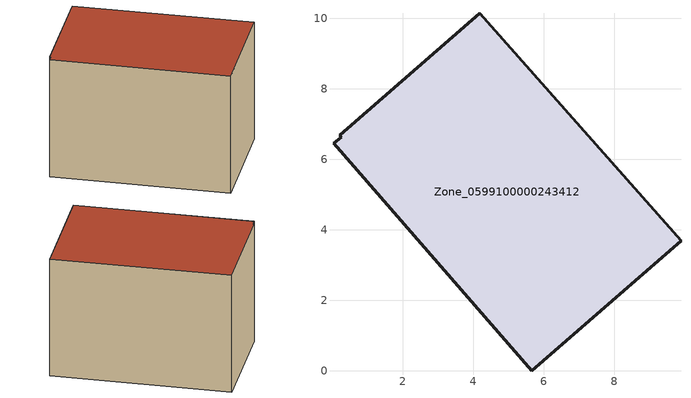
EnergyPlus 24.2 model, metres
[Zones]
Zone_0599100000243412
 floor ground (C_G): 0.25,6.62 0.21,6.67 4.19,10.14 9.9,3.68 5.67,0 0.04,6.45 z0
 wall outside (C_F): 5.67,0 9.9,3.68 4.19,10.14 0.21,6.67 0.25,6.62 0.04,6.45 5.67,0 z0:6.09
 roof outside (C_R): 0.25,6.62 0.04,6.45 5.67,0 9.9,3.68 4.19,10.14 0.21,6.67 z6.09
[BUILDING]
Pand.0599100000243412: North Axis=0; Terrain=City; Loads Convergence Tolerance Value=0.04; Temperature Convergence Tolerance Value=0.4; Solar Distribution=FullExterior; Maximum Number of Warmup Days=25; Minimum Number of Warmup Days=1
[Site:Location]
Rotterdam.The.Hague.AP_ZH_NLD Design_Conditions: Latitude=51.96; Longitude=4.45; Time Zone=1; Elevation=-4.5
[SITE:GROUNDTEMPERATURE:BUILDINGSURFACE]
18, 18, 18, 18, 18, 18, 18, 18, 18, 18, 18, 18
[MATERIAL] Thermal Absorptance=0.9; Solar Absorptance=0.7; Visible Absorptance=0.7
Name | Roughness | Thickness | Conductivity | Density | Specific Heat
G.TI.1946 | MediumSmooth | 0.15 | 1 | 540 | 1210
F.TI.1946 | Rough | 0.3 | 0.857143 | 1920 | 840
R.TI.1946 | MediumRough | 0.2 | 0.1 | 1500 | 1000
[CONSTRUCTION]
C_G: G.TI.1946
C_F: F.TI.1946
C_R: R.TI.1946
[ZONE]
Zone_0599100000243412: Type=1; Multiplier=1; Ceiling Height=Autocalculate; Volume=Autocalculate; Floor Area=autocalculate; Part of Total Floor Area=Yes
[ZONEINFILTRATION:DESIGNFLOWRATE]
Infil_Zone_0599100000243412: Zone or ZoneList or Space or SpaceList=Zone_0599100000243412; Schedule=AlwaysOn; Design Flow Rate Calculation Method=Flow/Area; Flow Rate per Floor Area=0.003; Constant Term Coefficient=1; Temperature Term Coefficient=0; Velocity Term Coefficient=0; Velocity Squared Term Coefficient=0
[HVACTEMPLATE:ZONE:IDEALLOADSAIRSYSTEM]
Zone_0599100000243412: Maximum Heating Supply Air Temperature=50; Minimum Cooling Supply Air Temperature=13; Maximum Heating Supply Air Humidity Ratio=0.0156; Minimum Cooling Supply Air Humidity Ratio=0.0077; Heating Limit=NoLimit; Cooling Limit=NoLimit; Dehumidification Control Type=ConstantSensibleHeatRatio; Cooling Sensible Heat Ratio=0.7; Dehumidification Setpoint=60; Humidification Control Type=None; Humidification Setpoint=30; Outdoor Air Method=None; Outdoor Air Flow Rate per Person=0.00944; Outdoor Air Flow Rate per Zone Floor Area=0; Outdoor Air Flow Rate per Zone=0; Demand Controlled Ventilation Type=None; Outdoor Air Economizer Type=NoEconomizer; Heat Recovery Type=None; Sensible Heat Recovery Effectiveness=0.7; Latent Heat Recovery Effectiveness=0.65
[ZONECONTROL:THERMOSTAT]
ThermostatControl_Zone_0599100000243412: Zone or ZoneList=Zone_0599100000243412; Control Type Schedule=DualSetpointControlType; Control 1=Thermostat_Zone_0599100000243412; Temperature Difference Between Cutout And Setpoint=0
[THERMOSTATSETPOINT:DUALSETPOINT]
Thermostat_Zone_0599100000243412: Heating Setpoint Temperature Schedule=HeatingSetpoint_Zone_0599100000243412; Cooling Setpoint Temperature Schedule=CoolingSetpoint_Zone_0599100000243412
[SCHEDULE:COMPACT]
HeatingSetpoint_Zone_0599100000243412: Through: 12/31, For: AllDays, Until: 24:00, 21
CoolingSetpoint_Zone_0599100000243412: Through: 12/31, For: AllDays, Until: 24:00, 24
DualSetpointControlType: Through: 12/31, For: AllDays, Until: 24:00, 4
AlwaysOn: Through: 12/31, For: AllDays, Until: 24:00, 1
